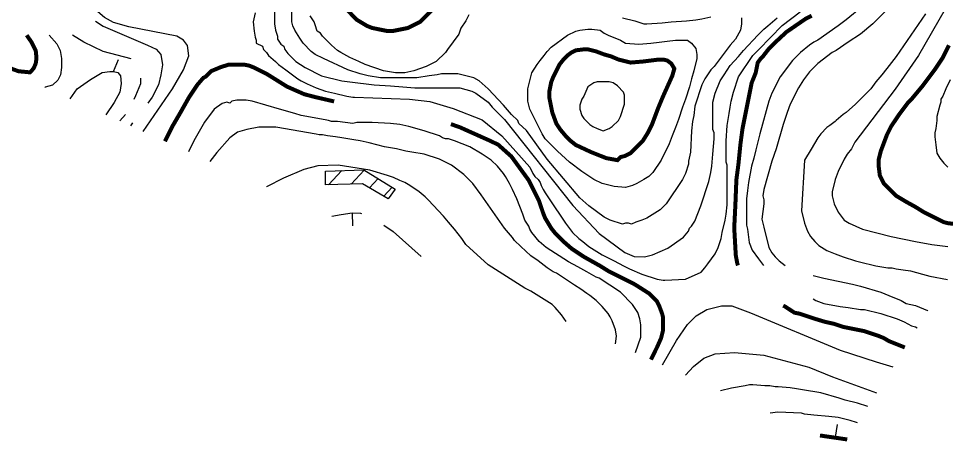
# Model space of a CAD drawing. Extents: x 35515948 to 35520624, y 3302916 to 3308279.
# Drawn here: x 35518177 to 35518757, y 3302916 to 3303180 of the extents above; entities that cross this region are included whole.
import ezdxf

# ---------------------------------------------------------------- set-up
doc = ezdxf.new("R2010")
doc.units = 0
doc.header["$LTSCALE"] = 10000
doc.header["$MEASUREMENT"] = 0
doc.layers.get('0').update_dxf_attribs({"linetype": 'CONTINUOUS'})
for name, color, linetype in [('2113', 7, 'CONTINUOUS'), ('8130', 34, 'CONTINUOUS'), ('HY_DX_DGXZ', 3, 'CONTINUOUS')]:
    doc.layers.add(name, color=color, linetype=linetype)

# ---------------------------------------------------------------- blocks, each defined once
blk = doc.blocks.new('1002')
blk.add_lwpolyline([(0, 0), (0.8, 0)])

msp = doc.modelspace()

# ---------------------------------------------------------------- linework, layer by layer
at = {"layer": '2113', "linetype": 'Continuous', "ltscale": 0.005}
for p, q in [((35518370.77, 3303076.6), (35518379.1, 3303085.47)), ((35518384.92, 3303077.06), (35518393.13, 3303085.79)), ((35518396.43, 3303074.7), (35518401.81, 3303080.43)), ((35518405.27, 3303069.5), (35518410.5, 3303075.07))]:
    msp.add_line(p, q, dxfattribs=at)
msp.add_lwpolyline([(35518368.99, 3303085.15), (35518392.95, 3303085.9), (35518412.51, 3303073.83), (35518408.11, 3303067.83), (35518392.01, 3303077.29), (35518368.99, 3303076.54)], close=True, dxfattribs=at)
at = {"layer": 'HY_DX_DGXZ', "linetype": 'Continuous', "ltscale": 0.005, "const_width": 2.5, "flags": 128}
for points, elevation in [([(35518182.41, 3303170.03), (35518185.56, 3303165.5), (35518188.09, 3303160.26), (35518188.53, 3303155.81), (35518188.09, 3303152.42), (35518186.7, 3303149.19), (35518184.43, 3303146.83), (35518177.28, 3303147.53), (35518170.3, 3303150.06), (35518146.58, 3303161.57), (35518116.37, 3303176.93), (35518098.18, 3303184.46), (35518082.49, 3303191.98), (35518079.1, 3303194.31), (35518076.88, 3303197.39), (35518075.39, 3303201.52), (35518074.33, 3303217), (35518072.95, 3303226.54), (35518072.54, 3303227.75)], 500), ([(35518450.11, 3303207.27), (35518440.65, 3303192.31), (35518434.94, 3303185.33), (35518431.13, 3303181.52), (35518427.95, 3303178.34), (35518420.33, 3303174.53), (35518410.81, 3303172.62), (35518407.63, 3303172.62), (35518398.11, 3303174.53), (35518394.93, 3303175.8), (35518388.58, 3303179.61), (35518385.41, 3303182.79), (35518380.28, 3303188.34), (35518378.88, 3303191.57), (35518378.45, 3303196.71), (35518378.45, 3303202.47), (35518380.58, 3303207.73)], 500), ([(35518672.43, 3303182.15), (35518668.62, 3303180.25), (35518656.7, 3303172.04), (35518650.95, 3303166.71), (35518645.37, 3303161.13), (35518641.95, 3303156.75), (35518640.68, 3303155.48), (35518638.77, 3303152.94), (35518637.5, 3303146.59), (35518634.96, 3303140.24), (35518629.25, 3303111.67), (35518627.98, 3303102.14), (35518627.34, 3303095.79), (35518626.71, 3303089.44), (35518625.44, 3303079.92), (35518624.8, 3303064.04), (35518624.17, 3303051.34), (35518624.17, 3303048.17), (35518625.05, 3303032.6), (35518626.01, 3303027.37), (35518626.48, 3303026.27)], 475), ([(35518654.66, 3303001.12), (35518655.74, 3303000.6), (35518661.63, 3302996.73), (35518664.81, 3302996.1), (35518674.33, 3302992.92), (35518680.68, 3302991.02), (35518686.4, 3302989.75), (35518692.11, 3302987.84), (35518704.81, 3302985.3), (35518714.34, 3302982.12), (35518717.51, 3302980.85), (35518720.69, 3302978.95), (35518730.59, 3302974.99)], 475)]:
    msp.add_lwpolyline(points, dxfattribs=dict(at, elevation=elevation))
at = {"layer": 'HY_DX_DGXZ', "linetype": 'Continuous', "ltscale": 0.005}
for points, elevation in [([(35518763.7, 3303197.71), (35518755.76, 3303186.31), (35518739.04, 3303157.36), (35518724.65, 3303136.34), (35518699.44, 3303103.28), (35518697.19, 3303098.96), (35518694.65, 3303095.79), (35518692.75, 3303092.62), (35518688.94, 3303085), (35518687.03, 3303079.92), (35518685.13, 3303072.29), (35518685.13, 3303069.75), (35518686.4, 3303064.67), (35518688.94, 3303059.6), (35518692.75, 3303054.52), (35518695.92, 3303052.61), (35518704.18, 3303048.8), (35518721.96, 3303044.35), (35518737.2, 3303041.18), (35518747.36, 3303039.27), (35518752.44, 3303038.64), (35518757.52, 3303038)], 455), ([(35518743.55, 3303183.42), (35518725.13, 3303156.75), (35518719.42, 3303149.13), (35518716.24, 3303145.32), (35518712.43, 3303140.88), (35518709.26, 3303136.43), (35518705.45, 3303132.62), (35518703.54, 3303130.71), (35518699.73, 3303126.9), (35518694.02, 3303121.83), (35518692.11, 3303120.56), (35518687.67, 3303116.75), (35518687.03, 3303116.11), (35518683.86, 3303113.57), (35518681.95, 3303112.3), (35518678.14, 3303108.49), (35518676.18, 3303105.99), (35518672.07, 3303098.79), (35518668.05, 3303091.88), (35518666.08, 3303060.23), (35518667.98, 3303052.61), (35518669.89, 3303047.53), (35518671.79, 3303044.35), (35518674.33, 3303041.18), (35518676.87, 3303038.64), (35518681.95, 3303035.46), (35518687.03, 3303033.56), (35518692.11, 3303031.65), (35518699.73, 3303029.12), (35518704.81, 3303027.85), (35518709.89, 3303026.58), (35518712.43, 3303025.94), (35518720.05, 3303024.67), (35518722.59, 3303024.67), (35518725.13, 3303024.04), (35518729.58, 3303023.4), (35518734.02, 3303022.77), (35518741.64, 3303020.86), (35518746.14, 3303019.5), (35518757.15, 3303017.42)], 460), ([(35518758.79, 3303142.15), (35518756.25, 3303136.43), (35518754.34, 3303131.98), (35518753.07, 3303130.08), (35518753.07, 3303128.17), (35518752.44, 3303126.27), (35518750.53, 3303119.29), (35518750.53, 3303116.75), (35518749.9, 3303111.67), (35518749.26, 3303109.12), (35518749.26, 3303106.58), (35518749.9, 3303101.5), (35518750.53, 3303096.42), (35518752.44, 3303093.25), (35518754.98, 3303090.08), (35518757.52, 3303087.54)], 445)]:
    msp.add_lwpolyline(points, dxfattribs=dict(at, elevation=elevation))
at = {"layer": 'HY_DX_DGXZ', "linetype": 'Continuous', "ltscale": 0.005, "flags": 128}
for points, elevation in [([(35518704.18, 3303187.87), (35518694.02, 3303179.61), (35518688.94, 3303175.8), (35518676.24, 3303166.91), (35518673.7, 3303165.64), (35518671.16, 3303163.73), (35518665.44, 3303159.29), (35518660.36, 3303154.21), (35518652.74, 3303144.05), (35518647.66, 3303133.89), (35518645.76, 3303128.81), (35518640.04, 3303108.49), (35518637.5, 3303098.33), (35518636.23, 3303093.25), (35518634.96, 3303088.17), (35518633.06, 3303078.01), (35518632.42, 3303072.93), (35518631.79, 3303067.85), (35518631.79, 3303060.23), (35518631.79, 3303056.42), (35518631.79, 3303051.34), (35518632.42, 3303048.8), (35518632.75, 3303045.65), (35518633.5, 3303040.51), (35518635.18, 3303035.75), (35518639.19, 3303030.33), (35518642.33, 3303026.27)], 470), ([(35518255.09, 3303109.89), (35518273.44, 3303136.62), (35518280.35, 3303148.48), (35518283.53, 3303157.17), (35518282.78, 3303163.52), (35518280.35, 3303166.98), (35518276.15, 3303169.5), (35518246.26, 3303175.19), (35518236.64, 3303177.9), (35518230.94, 3303181.08), (35518225.33, 3303185.89)], 480), ([(35518325.08, 3303184.06), (35518323.81, 3303178.34), (35518324.45, 3303172.62), (35518325.08, 3303168.81), (35518325.72, 3303166.91), (35518325.72, 3303165), (35518329.53, 3303163.1), (35518330.16, 3303161.19), (35518332.07, 3303159.29), (35518333.34, 3303157.38), (35518337.78, 3303153.58), (35518339.69, 3303151.67), (35518344.13, 3303148.5), (35518351.75, 3303142.78), (35518353.66, 3303141.51), (35518357.47, 3303139.6), (35518363.18, 3303137.06), (35518368.9, 3303135.16), (35518374.61, 3303133.89), (35518382.23, 3303131.98), (35518386.04, 3303131.35), (35518387.11, 3303131.35), (35518421.48, 3303130.18), (35518434.09, 3303128.68), (35518448.66, 3303124.29), (35518466.68, 3303117.1), (35518479.01, 3303107.2), (35518496.57, 3303087.68), (35518498.44, 3303083.73), (35518499.71, 3303081.82), (35518501.61, 3303079.92), (35518502.88, 3303078.01), (35518503.52, 3303076.1), (35518504.79, 3303073.56), (35518506.06, 3303071.66), (35518508.6, 3303067.85), (35518518.76, 3303052.61), (35518523.2, 3303046.9), (35518527.01, 3303043.08), (35518529.55, 3303041.18), (35518533.36, 3303038), (35518541.62, 3303032.92), (35518545.43, 3303031.02), (35518549.24, 3303029.12), (35518554.95, 3303025.94), (35518558.76, 3303024.04), (35518566.38, 3303020.86), (35518575.91, 3303017.69), (35518579.72, 3303017.05), (35518580.76, 3303016.98), (35518593.69, 3303017.61), (35518603.46, 3303022.02), (35518605.75, 3303024.67), (35518607.66, 3303027.21), (35518612.1, 3303033.56), (35518614.01, 3303037.37), (35518615.91, 3303043.08), (35518616.55, 3303046.9), (35518618.45, 3303054.52), (35518619.09, 3303058.33), (35518619.72, 3303064.04), (35518619.72, 3303088.81), (35518619.09, 3303090.71), (35518619.09, 3303092.62), (35518619.09, 3303096.42), (35518619.09, 3303104.04), (35518619.72, 3303113.57), (35518620.36, 3303117.38), (35518620.99, 3303121.19), (35518621.63, 3303125), (35518622.26, 3303128.81), (35518623.53, 3303134.52), (35518626.71, 3303144.05), (35518635.6, 3303157.38), (35518639.41, 3303161.19), (35518653.95, 3303176.13), (35518665.34, 3303184.54)], 480), ([(35518337.15, 3303184.69), (35518337.15, 3303177.07), (35518337.78, 3303173.26), (35518339.05, 3303169.45), (35518339.05, 3303167.54), (35518340.96, 3303164.37), (35518342.86, 3303163.1), (35518343.5, 3303161.19), (35518345.4, 3303158.65), (35518350.48, 3303153.58), (35518356.2, 3303149.77), (35518366.36, 3303144.69), (35518379.06, 3303141.51), (35518384.14, 3303140.88), (35518389.22, 3303140.24), (35518394.3, 3303139.6), (35518399.38, 3303138.97), (35518409.54, 3303138.33), (35518417.16, 3303137.7), (35518424.78, 3303137.06), (35518452.72, 3303137.06), (35518460.34, 3303135.16), (35518462.88, 3303133.89), (35518470.5, 3303128.17), (35518473.04, 3303125), (35518480.66, 3303117.38), (35518523.28, 3303063.68), (35518539.82, 3303046.21), (35518555.88, 3303034.35), (35518561.58, 3303031.83), (35518568.02, 3303031.64), (35518573.16, 3303032.85), (35518582.59, 3303037.06), (35518592.49, 3303043.97), (35518595.59, 3303047.53), (35518596.23, 3303049.44), (35518597.5, 3303050.71), (35518599.4, 3303053.88), (35518603.21, 3303063.4), (35518608.29, 3303078.65), (35518609.56, 3303084.36), (35518610.2, 3303088.17), (35518610.83, 3303095.79), (35518611.47, 3303105.31), (35518611.47, 3303109.12), (35518610.83, 3303111.03), (35518610.83, 3303128.17), (35518612.1, 3303133.89), (35518615.28, 3303141.51), (35518617.82, 3303145.32), (35518621.63, 3303151.04), (35518626.71, 3303156.75), (35518629.88, 3303160.56), (35518638.77, 3303170.08), (35518642.58, 3303173.9), (35518645.12, 3303175.8), (35518650.84, 3303180.88)], 485), ([(35518628.61, 3303180.88), (35518628.61, 3303177.07), (35518627.98, 3303173.26), (35518624.8, 3303167.54), (35518621.63, 3303163.73), (35518617.18, 3303158.02), (35518611.47, 3303150.4), (35518609.56, 3303148.5), (35518605.75, 3303142.78), (35518603.85, 3303138.97), (35518599.4, 3303125.63), (35518598.77, 3303119.92), (35518598.13, 3303116.11), (35518597.5, 3303110.4), (35518596.86, 3303097.06), (35518595.59, 3303091.35), (35518595.59, 3303089.44), (35518593.69, 3303083.73), (35518591.78, 3303079.92), (35518581.62, 3303064.67), (35518577.81, 3303060.87), (35518569.52, 3303055.83), (35518566.38, 3303054.52), (35518562.57, 3303053.25), (35518560.03, 3303051.98), (35518558.13, 3303052.61), (35518556.22, 3303052.61), (35518554.32, 3303051.98), (35518546.7, 3303054.52), (35518542.89, 3303056.42), (35518533.36, 3303063.4), (35518527.65, 3303068.48), (35518507.22, 3303092.63), (35518494.33, 3303110.47), (35518489.55, 3303114.84), (35518488.91, 3303116.75), (35518485.1, 3303120.56), (35518480.02, 3303126.27), (35518470.5, 3303136.43), (35518464.78, 3303141.51), (35518461.61, 3303143.42), (35518451.45, 3303145.96), (35518441.29, 3303145.96), (35518438.75, 3303145.32), (35518433.67, 3303144.69), (35518426.05, 3303143.42), (35518403.19, 3303143.42), (35518395.57, 3303144.69), (35518390.49, 3303145.96), (35518382.87, 3303148.5), (35518367.63, 3303155.48), (35518362.55, 3303158.02), (35518360.01, 3303159.92), (35518354.93, 3303165), (35518353.02, 3303168.18), (35518349.85, 3303173.26), (35518348.58, 3303175.8), (35518347.94, 3303178.34), (35518347.94, 3303185.96)], 490), ([(35518458.43, 3303182.79), (35518456.53, 3303178.98), (35518453.35, 3303174.53), (35518452.08, 3303170.72), (35518445.1, 3303161.19), (35518443.83, 3303159.29), (35518438.11, 3303153.58), (35518435.57, 3303152.31), (35518431.76, 3303150.4), (35518424.14, 3303147.86), (35518418.43, 3303146.59), (35518412.71, 3303146.59), (35518408.9, 3303147.23), (35518405.09, 3303147.86), (35518393.66, 3303151.67), (35518389.85, 3303153.58), (35518384.14, 3303156.12), (35518378.42, 3303159.29), (35518376.52, 3303160.56), (35518372.71, 3303163.73), (35518366.99, 3303169.45), (35518365.72, 3303171.35), (35518363.82, 3303172.62), (35518362.55, 3303176.44), (35518361.91, 3303178.34), (35518360.64, 3303180.25), (35518359.37, 3303182.15)], 495), ([(35518720.69, 3303187.23), (35518710.53, 3303177.07), (35518702.91, 3303170.72), (35518695.29, 3303165.64), (35518687.67, 3303160.56), (35518685.13, 3303159.29), (35518676.24, 3303152.31), (35518671.16, 3303147.23), (35518667.35, 3303142.15), (35518664.17, 3303137.06), (35518659.09, 3303126.9), (35518657.19, 3303121.83), (35518654.65, 3303114.21), (35518650.2, 3303098.96), (35518647.66, 3303091.35), (35518642.58, 3303073.56), (35518641.95, 3303069.75), (35518642.58, 3303067.21), (35518642.58, 3303064.67), (35518641.31, 3303055.15), (35518642.58, 3303050.07), (35518645.76, 3303037.37), (35518647.66, 3303034.19), (35518649.57, 3303031.65), (35518652.11, 3303029.12), (35518655.9, 3303026.27)], 465), ([(35518225.33, 3303178.84), (35518230.2, 3303175.66), (35518257.84, 3303163.8), (35518263.26, 3303161.37), (35518266.25, 3303157.92), (35518267.27, 3303151.47), (35518266.25, 3303145.31), (35518264.75, 3303139.05), (35518260.83, 3303131.39), (35518258.04, 3303127.58)], 485), ([(35518554.32, 3303180.88), (35518561.94, 3303178.98), (35518567.65, 3303177.07), (35518569.56, 3303177.07), (35518579.08, 3303177.71), (35518584.8, 3303178.34), (35518594.32, 3303178.98), (35518600.04, 3303179.61), (35518603.85, 3303180.25), (35518609.56, 3303181.52)], 490), ([(35518196.35, 3303170.03), (35518201.26, 3303164.62), (35518203.35, 3303160.44), (35518204.22, 3303155.38), (35518204.22, 3303149.89), (35518203.52, 3303145.26), (35518201.95, 3303142.04), (35518198.47, 3303138.81), (35518193.85, 3303137.59), (35518193.73, 3303137.46)], 495), ([(35518247.56, 3303155.18), (35518230.2, 3303159.88), (35518218.05, 3303165.58), (35518211.1, 3303170.03)], 490), ([(35518209.58, 3303130.34), (35518213.85, 3303136.62), (35518222.26, 3303142.32), (35518229.45, 3303146.71), (35518234.4, 3303147.46), (35518236.64, 3303147.46), (35518239.35, 3303146.71), (35518241.03, 3303144.56), (35518241.31, 3303139.8), (35518240.56, 3303134.38), (35518237.11, 3303127.94), (35518231.92, 3303120.3)], 495), ([(35518249.41, 3303130.07), (35518250.65, 3303132.42), (35518253.64, 3303139.8), (35518253.64, 3303143.23)], 490), ([(35518562.38, 3302971.8), (35518565.75, 3302981.49), (35518565.75, 3302989.11), (35518565.11, 3302992.92), (35518563.84, 3302996.73), (35518560.67, 3303001.81), (35518553.05, 3303009.43), (35518539.71, 3303018.32), (35518537.81, 3303018.96), (35518532.09, 3303022.13), (35518526.38, 3303025.31), (35518520.66, 3303028.48), (35518506.69, 3303037.37), (35518502.25, 3303041.18), (35518497.8, 3303046.9), (35518496.53, 3303048.8), (35518495.9, 3303050.71), (35518493.36, 3303054.52), (35518492.09, 3303058.33), (35518488.28, 3303067.85), (35518485.74, 3303073.56), (35518483.83, 3303077.38), (35518481.29, 3303081.82), (35518480.02, 3303083.73), (35518476.21, 3303088.17), (35518472.4, 3303091.98), (35518466.69, 3303095.79), (35518459.07, 3303100.23), (35518449.54, 3303104.04), (35518445.73, 3303105.31), (35518443.83, 3303105.31), (35518441.92, 3303105.95), (35518440.02, 3303107.22), (35518430.49, 3303110.4), (35518420.97, 3303112.94), (35518415.25, 3303114.21), (35518409.54, 3303114.84), (35518398.11, 3303115.48), (35518388.58, 3303115.48), (35518386.04, 3303114.84), (35518376.52, 3303116.11), (35518372.71, 3303116.11), (35518370.8, 3303116.75), (35518368.8, 3303117.1), (35518353.66, 3303119.92), (35518349.85, 3303121.19), (35518340.32, 3303123.73), (35518323.18, 3303128.81), (35518319.37, 3303129.44), (35518313.65, 3303129.44), (35518310.48, 3303128.81), (35518309.21, 3303127.54), (35518307.3, 3303128.17), (35518304.35, 3303127.47), (35518299.4, 3303123.73), (35518293.43, 3303115.61), (35518286.8, 3303104.02), (35518283.37, 3303097.18)], 470), ([(35518240.49, 3303116.45), (35518244.04, 3303120.48)], 490), ([(35518248.51, 3303115.34), (35518247.27, 3303113.4)], 485), ([(35518550.03, 3302977.35), (35518550.51, 3302982.12), (35518549.87, 3302985.94), (35518547.97, 3302991.65), (35518546.7, 3302994.19), (35518545.43, 3302996.1), (35518541.62, 3303000.54), (35518537.81, 3303004.35), (35518534, 3303007.52), (35518532.09, 3303008.79), (35518528.28, 3303011.33), (35518524.47, 3303013.88), (35518513.04, 3303021.5), (35518511.14, 3303022.13), (35518507.33, 3303024.67), (35518501.61, 3303029.12), (35518497.17, 3303032.29), (35518490.82, 3303038), (35518487.01, 3303041.81), (35518485.74, 3303043.72), (35518480.66, 3303049.44), (35518466.05, 3303070.39), (35518460.97, 3303077.38), (35518455.26, 3303083.09), (35518447.64, 3303088.81), (35518443.83, 3303090.71), (35518440.02, 3303092.62), (35518430.49, 3303095.79), (35518422.87, 3303097.06), (35518419.06, 3303097.69), (35518413.35, 3303098.96), (35518409.54, 3303099.6), (35518405.73, 3303100.23), (35518396.2, 3303102.77), (35518390.49, 3303104.04), (35518386.68, 3303104.68), (35518382.87, 3303105.31), (35518379.06, 3303105.95), (35518375.25, 3303106.58), (35518370.17, 3303107.22), (35518366.99, 3303107.85), (35518365.09, 3303107.85), (35518363.1, 3303108.23), (35518337.88, 3303112.62), (35518327.33, 3303112.62), (35518319.86, 3303111.12), (35518313.98, 3303109.44), (35518309.21, 3303105.99), (35518301.09, 3303096.83), (35518296.81, 3303091.14)], 465), ([(35518519.14, 3302991.23), (35518516.22, 3302995.46), (35518512.41, 3302999.9), (35518510.5, 3303001.81), (35518497.17, 3303010.06), (35518493.36, 3303011.97), (35518470.5, 3303026.58), (35518456.53, 3303039.27), (35518453.99, 3303043.08), (35518449.54, 3303048.8), (35518445.73, 3303053.25), (35518442.56, 3303057.06), (35518433.03, 3303067.21), (35518431.13, 3303069.12), (35518427.32, 3303072.29), (35518421.6, 3303076.1), (35518418.43, 3303078.01), (35518415.25, 3303079.28), (35518411.44, 3303081.19), (35518407.63, 3303082.46), (35518396.62, 3303085.69), (35518376.93, 3303088.89), (35518364.13, 3303088.43), (35518355.44, 3303086.19), (35518342.65, 3303080.77), (35518332.02, 3303075.32), (35518332.02, 3303075.32)], 460), ([(35518372.85, 3303056.97), (35518378.7, 3303058.07), (35518385.61, 3303059.01), (35518390.84, 3303058.82), (35518391.38, 3303058.6)], 455), ([(35518405.45, 3303051.39), (35518411.11, 3303047.42), (35518428.64, 3303031.9)], 455), ([(35518673.31, 3303020), (35518680.05, 3303018.32), (35518697.83, 3303014.51), (35518702.91, 3303013.24), (35518715.61, 3303009.43), (35518720.69, 3303007.52), (35518728.31, 3303004.35), (35518731.48, 3303002.44), (35518737.2, 3303001.17), (35518744.82, 3302998), (35518744.97, 3302997.96)], 465), ([(35518673.31, 3303005.3), (35518674.97, 3303004.35), (35518680.05, 3303002.44), (35518690.21, 3303000.54), (35518695.29, 3302999.9), (35518702.91, 3302998.63), (35518705.45, 3302998.63), (35518715.61, 3302996.1), (35518725.77, 3302992.92), (35518730.21, 3302991.02), (35518734.66, 3302988.48), (35518737.2, 3302987.84), (35518738.29, 3302987.29)], 470), ([(35518579.3, 3302964.19), (35518588.01, 3302979.24), (35518594.92, 3302989.33), (35518600.34, 3302994.75), (35518607.06, 3302998.76), (35518616.22, 3303000.91), (35518622.57, 3303000.91), (35518634.24, 3302996.71), (35518690.28, 3302973.27), (35518712.79, 3302966.07), (35518723.02, 3302962.89)], 480), ([(35518593.73, 3302957.71), (35518598.66, 3302963.18), (35518605.01, 3302968.31), (35518612.2, 3302971.02), (35518624.34, 3302971.77), (35518642.65, 3302970.28), (35518670.58, 3302962.62), (35518685.33, 3302956.73), (35518712.86, 3302946.66)], 485), ([(35518707.47, 3302938.06), (35518701, 3302940.21), (35518693.38, 3302942.12), (35518689.57, 3302943.39), (35518678.14, 3302946.56), (35518674.33, 3302947.2), (35518670.52, 3302947.83), (35518666.71, 3302948.47), (35518662.9, 3302949.1), (35518659.09, 3302949.74), (35518651.47, 3302950.38), (35518649.57, 3302950.38), (35518646.39, 3302951.01), (35518643.22, 3302951.01), (35518635.6, 3302951.65), (35518633.69, 3302951.65), (35518630.97, 3302951.04), (35518622.38, 3302949.54), (35518615.61, 3302947.87)], 490), ([(35518701.11, 3302927.9), (35518700.37, 3302928.15), (35518696.56, 3302929.42), (35518688.94, 3302931.33), (35518683.22, 3302931.96), (35518673.7, 3302932.6), (35518667.98, 3302933.23), (35518666.08, 3302933.87), (35518651.29, 3302934.51), (35518646.54, 3302933.97)], 495)]:
    msp.add_lwpolyline(points, dxfattribs=dict(at, elevation=elevation))
for points, elevation in [([(35518505.42, 3303157.38), (35518507.33, 3303159.92), (35518509.87, 3303162.46), (35518520.03, 3303170.08), (35518525.11, 3303172.62), (35518527.65, 3303173.26), (35518532.73, 3303173.9), (35518535.27, 3303173.9), (35518540.35, 3303173.26), (35518542.89, 3303171.35), (35518545.43, 3303170.08), (35518553.05, 3303166.91), (35518556.22, 3303165), (35518564.48, 3303164.37), (35518572.1, 3303165), (35518577.18, 3303165.64), (35518582.26, 3303166.27), (35518587.34, 3303166.91), (35518592.42, 3303166.91), (35518594.96, 3303166.91), (35518597.5, 3303165), (35518600.04, 3303161.83), (35518600.67, 3303158.02), (35518600.67, 3303155.48), (35518598.77, 3303147.86), (35518597.5, 3303142.78), (35518596.23, 3303137.7), (35518593.69, 3303130.08), (35518591.78, 3303125), (35518589.24, 3303117.38), (35518587.34, 3303112.3), (35518585.43, 3303107.22), (35518583.53, 3303102.14), (35518578.45, 3303091.98), (35518573.37, 3303084.36), (35518570.83, 3303081.82), (35518567.65, 3303079.92), (35518563.21, 3303077.38), (35518560.67, 3303076.1), (35518556.22, 3303074.83), (35518549.24, 3303075.47), (35518541.62, 3303077.38), (35518536.54, 3303079.92), (35518528.92, 3303085), (35518521.3, 3303090.71), (35518513.68, 3303097.69), (35518506.06, 3303105.31), (35518504.15, 3303108.49), (35518496.53, 3303123.73), (35518495.26, 3303128.81), (35518495.26, 3303136.43), (35518497.8, 3303146.59), (35518500.98, 3303151.67), (35518502.88, 3303154.21)], 495), ([(35518530.19, 3303131.98), (35518528.92, 3303130.08), (35518527.65, 3303126.27), (35518527.65, 3303123.73), (35518528.92, 3303119.92), (35518530.19, 3303118.02), (35518534, 3303114.21), (35518535.9, 3303112.94), (35518538.44, 3303111.67), (35518542.25, 3303110.4), (35518546.06, 3303111.67), (35518547.97, 3303112.94), (35518551.78, 3303116.75), (35518553.05, 3303119.29), (35518555.59, 3303126.9), (35518555.59, 3303132.62), (35518554.95, 3303134.52), (35518551.14, 3303138.33), (35518548.6, 3303140.24), (35518546.06, 3303140.88), (35518538.44, 3303140.88), (35518536.54, 3303140.24), (35518532.73, 3303137.7)], 505)]:
    msp.add_lwpolyline(points, close=True, dxfattribs=dict(at, elevation=elevation))
at = {"layer": 'HY_DX_DGXZ', "linetype": 'Continuous', "ltscale": 0.005, "const_width": 2.5}
for points, elevation in [([(35518762.6, 3303051.98), (35518757.52, 3303052.61), (35518754.98, 3303053.25), (35518742.28, 3303059.6), (35518737.2, 3303062.77), (35518731.48, 3303065.94), (35518725.13, 3303069.75), (35518717.51, 3303077.38), (35518714.97, 3303082.46), (35518714.34, 3303087.54), (35518714.34, 3303092.62), (35518715.61, 3303097.69), (35518717.51, 3303102.77), (35518719.42, 3303107.85), (35518721.96, 3303112.94), (35518727.04, 3303120.56), (35518732.75, 3303128.17), (35518735.29, 3303130.71), (35518741.64, 3303138.33), (35518749.26, 3303148.5), (35518754.34, 3303156.12), (35518758.15, 3303163.73)], 450), ([(35518374.34, 3303128.65), (35518362.93, 3303131.28), (35518355.68, 3303133.17), (35518344.96, 3303137.9), (35518332.35, 3303145.77), (35518324.45, 3303149.77), (35518321.27, 3303151.04), (35518318.1, 3303151.67), (35518308.57, 3303151.67), (35518303.46, 3303150.06), (35518297.44, 3303147.53), (35518293.97, 3303144.05), (35518292.7, 3303143.42), (35518288.89, 3303138.97), (35518283.81, 3303131.35), (35518278.09, 3303121.19), (35518273.65, 3303113.57), (35518268.74, 3303103.76)], 475), ([(35518572.13, 3302967.41), (35518575.27, 3302973.87), (35518575.27, 3302973.87), (35518575.91, 3302975.14), (35518578.45, 3302980.85), (35518579.72, 3302985.94), (35518579.72, 3302993.56), (35518579.08, 3302996.1), (35518577.18, 3303001.17), (35518575.91, 3303003.71), (35518570.83, 3303008.79), (35518563.84, 3303013.24), (35518560.67, 3303015.15), (35518545.43, 3303022.77), (35518540.35, 3303025.94), (35518530.19, 3303031.65), (35518522.57, 3303036.73), (35518517.49, 3303041.18), (35518512.41, 3303046.26), (35518509.87, 3303049.44), (35518506.06, 3303055.79), (35518504.79, 3303058.96), (35518502.25, 3303066.58), (35518495.9, 3303079.28), (35518485.01, 3303094.25), (35518476.72, 3303101.66), (35518471.77, 3303104.04), (35518452.92, 3303112.48), (35518447.21, 3303114.5)], 475)]:
    msp.add_lwpolyline(points, dxfattribs=dict(at, elevation=elevation))
at = {"layer": 'HY_DX_DGXZ', "linetype": 'Continuous', "ltscale": 0.005, "const_width": 2.5, "elevation": 500, "flags": 128}
msp.add_lwpolyline([(35518514.95, 3303151.67), (35518517.49, 3303154.85), (35518520.03, 3303157.38), (35518522.57, 3303159.29), (35518525.11, 3303160.56), (35518530.19, 3303161.19), (35518532.73, 3303161.19), (35518537.81, 3303159.92), (35518542.89, 3303158.02), (35518547.33, 3303156.75), (35518551.78, 3303154.85), (35518559.4, 3303152.94), (35518567.02, 3303153.58), (35518572.1, 3303154.21), (35518577.18, 3303154.85), (35518579.72, 3303154.85), (35518582.26, 3303154.21), (35518584.8, 3303152.31), (35518586.7, 3303149.13), (35518585.43, 3303144.69), (35518579.72, 3303131.98), (35518576.54, 3303124.37), (35518574.64, 3303119.29), (35518572.73, 3303114.21), (35518570.19, 3303109.12), (35518567.02, 3303104.04), (35518559.4, 3303096.42), (35518555.59, 3303094.52), (35518553.05, 3303093.88), (35518551.14, 3303091.98), (35518544.16, 3303093.25), (35518534.63, 3303097.06), (35518525.11, 3303101.5), (35518521.93, 3303104.04), (35518518.76, 3303107.22), (35518515.58, 3303111.03), (35518513.04, 3303114.84), (35518510.5, 3303121.83), (35518508.6, 3303131.35), (35518508.6, 3303134.52), (35518509.87, 3303140.88), (35518511.14, 3303144.05)], close=True, dxfattribs=at)
at = {"layer": 'HY_DX_DGXZ', "linetype": 'Continuous', "ltscale": 0.005, "elevation": 500, "flags": 128}
msp.add_lwpolyline([(35518677.61, 3302920.01, 2.5, 2.5, 0), (35518694.62, 3302917.53, 0, 0, 0)], format="xyseb", dxfattribs=at)

# ---------------------------------------------------------------- block references
at = {"layer": '8130', "linetype": 'Continuous', "ltscale": 0.005, "xscale": 10, "yscale": 10, "zscale": 10}
for p, rotation in [((35518236.64, 3303147.46, 495), 67.27022971773381), ((35518385.61, 3303059.01, 455), 271.686946131459), ((35518687.24, 3302918.93, 495), 80.54774902461718)]:
    msp.add_blockref('1002', p, dxfattribs=dict(at, rotation=rotation))

doc.saveas('drawing.dxf')
